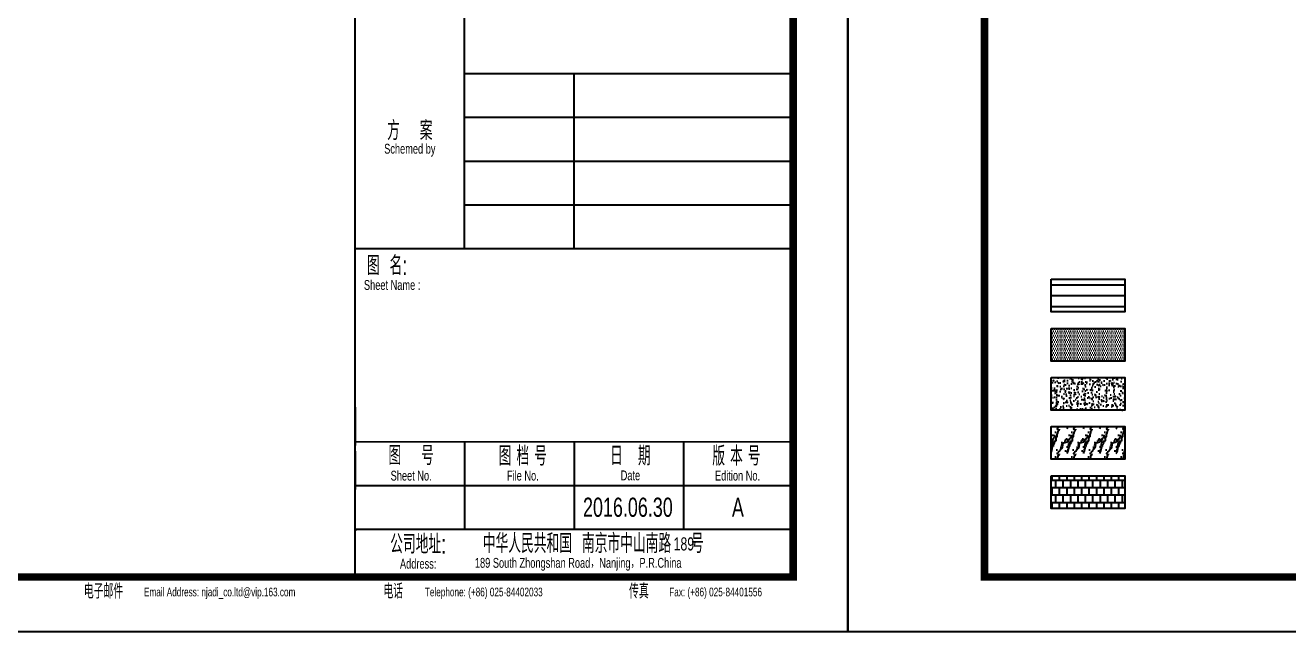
# Model space of a CAD drawing. Extents: x -59851 to 653804, y -249523 to 437614.
# Drawn here: x 378941 to 413560, y 348488 to 365108 of the extents above; entities that cross this region are included whole.
import ezdxf
from ezdxf.enums import TextEntityAlignment as Align

# ---------------------------------------------------------------- set-up
doc = ezdxf.new("R2010")
doc.units = 0
doc.header["$LTSCALE"] = 1000
doc.header["$MEASUREMENT"] = 0
for name, color, linetype in [('A-材质分割线（横向）', 252, 'Continuous'), ('ELE-1', 41, 'Continuous'), ('LABEL_FIXBOX_PM', 7, 'Continuous'), ('LABEL_FIXTXT_PM', 3, 'Continuous'), ('LABEL_TXT_PM', 1, 'Continuous'), ('PUB_HATCH', 8, 'Continuous')]:
    doc.layers.add(name, color=color, linetype=linetype)
doc.styles.add('LABEL_FIXTXT_PM', font='pm_njadri_r.shx', dxfattribs={"width": 0.7, "bigfont": 'pm_njadri_hztxt.shx'})
doc.styles.add('LABEL_TXT_PM', font='pm_njadri_romans1.shx', dxfattribs={"width": 0.7, "bigfont": 'pm_njadri_hztxt.shx'})

# ---------------------------------------------------------------- blocks, each defined once
blk = doc.blocks.new('PMSheet_A1_20150113_5-3892016032414355901')
at = {"layer": 'LABEL_FIXBOX_PM'}
for p, q in [((770.9999999999998, 70.00000000000021), (770.9999999999998, 186.0000000000001)), ((790.9999999999998, 70.00000000000007), (790.9999999999998, 102.0000000000001)), ((770.9999999999998, 94.00000000000021), (831.0000000000003, 94.00000000000007)), ((770.9999999999998, 86.0000000000003), (831.0000000000003, 86.00000000000007)), ((770.9999999999998, 78.00000000000021), (831.0000000000003, 78.00000000000007)), ((751, 41.00000000000007), (751, 34.00000000000007)), ((771, 34.70000000000007), (770.9999999999998, 18.70000000000007)), ((791, 34.70000000000007), (790.9999999999998, 18.70000000000007)), ((811, 34.70000000000007), (810.9999999999998, 18.70000000000007)), ((751, 33.00000000000007), (751, 26.00000000000007)), ((830.9863040630127, 26.64139170119655), (750.8832155466647, 26.6413917011967)), ((751.3467729936677, 18.64139170119655), (750.8832155466647, 18.64139170119662))]:
    blk.add_line(p, q, dxfattribs=at)
blk.add_lwpolyline([(0, 594), (841, 594), (841, 7.275957614183426e-14), (0, 0)], close=True, dxfattribs=at)
at = {"layer": 'LABEL_FIXBOX_PM', "const_width": 1.4}
blk.add_lwpolyline([(831, 583.9999999999999), (25, 584), (24.99999999999942, 10.00000000000015), (831, 10.00000000000007)], close=True, dxfattribs=at)
at = {"layer": 'LABEL_FIXBOX_PM', "const_width": 0.35}
for points in [[(751, 10.00000000000007), (751, 583.9999999999999)], [(751.0000000000003, 70.00000000000007), (831.0000000000003, 70.00000000000007)], [(751, 34.70000000000007), (831, 34.70000000000007)], [(751, 18.70000000000007), (831, 18.70000000000007)]]:
    blk.add_lwpolyline(points, dxfattribs=at)
at = {"layer": 'LABEL_FIXBOX_PM'}
blk.add_lwpolyline([(770.9999999999998, 102.0000000000001), (831.0000000000003, 102.0000000000001)], dxfattribs=at)
at = {"layer": 'LABEL_FIXTXT_PM', "style": 'LABEL_FIXTXT_PM', "width": 0.7}
for s, height, p in [('方    案', 3.5, (761.0000000000003, 91.75285375648178)), ('Schemed by', 1.8, (761.0000000000003, 88.02183329568943)), ('图  名:', 3.5, (756.8480879226388, 67.08612305086645)), ('图    号', 3.5, (761.2438695494808, 32.28612305086652)), ('图 档 号', 3.5, (781.6481077556473, 32.28612305086652)), ('日   期', 3.5, (801.3008552390494, 32.28612305086637)), ('版 本 号', 3.5, (820.6585665128578, 32.28612305086652)), ('Sheet No.', 1.8, (761.2438695494808, 28.55510259007475)), ('File No.', 1.8, (781.6481077556473, 28.55510259007475)), ('Date', 1.8, (801.3008552390494, 28.5551025900746)), ('Edition No.', 1.8, (820.8636281933217, 28.55510259007475)), ('公司地址:', 3.5, (762.526711538664, 16.18612305086724)), ('中华人民共和国  南京市中山南路    号', 3.5, (794.5194197007257, 16.31747299610295)), ('Address:', 1.8, (762.526711538664, 12.45510259007489)), ('电子邮件', 2.7, (705.0459382221271, 7.548558719283101)), ('电话', 2.7, (757.98076106836, 7.548558719283101)), ('传真', 2.7, (802.8449567924699, 7.548558719283101))]:
    blk.add_text(s, height=height, dxfattribs=at).set_placement(p, align=Align.MIDDLE)
for s, p in [('Sheet Name :', (752.6209322721136, 63.35510259007468)), ('189 South Zhongshan Road，Nanjing，P.R.China', (772.8892087542393, 12.5864525353106))]:
    blk.add_text(s, height=1.8, dxfattribs=at).set_placement(p, align=Align.MIDDLE_LEFT)
blk.add_text('189', height=2.4, dxfattribs=at).set_placement((809.1869049702533, 14.84816732881627))
for s, p in [('Email Address: njadi_co.ltd@vip.163.com', (726.2669401233271, 6.45965327636317)), ('Telephone: (+86) 025-84402033', (774.5124669462862, 6.45965327636317)), ('Fax: (+86) 025-84401556', (816.86038345382, 6.45965327636317))]:
    blk.add_text(s, height=1.6, dxfattribs=at).set_placement(p, align=Align.CENTER)
at = {"layer": 'LABEL_TXT_PM', "style": 'LABEL_TXT_PM'}
for tag, height, width, p in [('修改图应说明理由', 4.5, 0.7, (788.3527573462349, 468.8000002302985)), ('出图章签名', 4.5, 0.7, (759.4576240145989, 338.0876217647297)), ('建设单位_U01', 4.5, 0.7, (800.9, 212.1409806592215)), ('建设单位', 4.5, 0.7, (800.9, 210.196966413124)), ('建设单位_D01', 4.5, 0.7, (800.9, 207.4028603965614)), ('项目名称_U01', 4.5, 0.7, (800.9, 200.423405518617)), ('项目名称', 4.5, 0.7, (800.9, 198.1938411146036)), ('项目名称_D01', 4.5, 0.7, (800.9, 195.2969664844489)), ('设计编号', 4.5, 0.6, (780.7578106115715, 187.8968758382629)), ('分项号', 4.5, 0.6, (820.2578106115715, 187.9968758382629)), ('项目经理', 4.5, 0.7, (780.2578106115715, 171.9968758382629)), ('项目经理签名', 4.5, 0.7, (810.1767543742553, 172.2645661011481)), ('审定', 4.5, 0.7, (780.2578106115715, 163.8968758382629)), ('审定签名', 4.5, 0.7, (810.1767543742553, 164.1645661011482)), ('审核', 4.5, 0.7, (780.2578106115715, 155.9968758382629)), ('审核签名', 4.5, 0.7, (810.1767543742553, 156.2645661011481)), ('项目负责', 4.5, 0.7, (780.2578106115715, 147.9968758382629)), ('项目负责签名', 4.5, 0.7, (810.1767543742553, 148.2645661011481)), ('专业负责', 4.5, 0.7, (780.2578106115715, 139.9968758382629)), ('专业负责签名', 4.5, 0.7, (810.1767543742553, 140.2645661011481)), ('校对', 4.5, 0.7, (780.2578106115715, 131.8968758382629)), ('校对签名', 4.5, 0.7, (810.1767543742553, 132.1645661011482)), ('设计签名', 4.5, 0.7, (810.1767543742553, 124.2645661011482)), ('设计', 4.5, 0.7, (780.2578106115715, 123.9968758382629)), ('绘制', 4.5, 0.7, (780.2578106115715, 115.8968758382629)), ('绘制签名', 4.5, 0.7, (810.1767543742553, 116.1645661011482)), ('方案_01', 4.5, 0.7, (780.2578106115715, 95.89687583826286)), ('方案_01签名', 4.5, 0.7, (810.1767543742553, 96.16456610114815)), ('方案_02', 4.5, 0.7, (780.2578106115715, 87.89687583826286)), ('方案_02签名', 4.5, 0.7, (810.1767543742553, 88.16456610114815)), ('方案_03', 4.5, 0.7, (780.2859341218744, 79.89687410125836)), ('方案_03签名', 4.5, 0.7, (810.2048778845583, 80.16456436414366)), ('方案_04', 4.5, 0.7, (780.2578106115715, 71.89687583826286)), ('方案_04签名', 4.5, 0.7, (810.1767543742553, 72.16456610114815)), ('图名_U02', 4.5, 0.7, (790.4995326305001, 60.19999965774634)), ('图名_U01', 4.5, 0.7, (790.4995326305001, 54.19999857040541)), ('图名', 4.5, 0.7, (790.4999994914999, 47.95548575023815)), ('图名_D01', 4.5, 0.7, (790.4995326305001, 42.39999965774634)), ('图名_D02', 4.5, 0.7, (790.4995326305001, 36.99999965774634)), ('图号', 3.5, 0.7, (760.9671832468131, 20.95312731177117)), ('图档号', 3.5, 0.7, (781.0999994915, 20.95312731177117)), ('日期', 3.5, 0.7, (801.0671832468131, 20.95312731177117)), ('版本号', 3.5, 0.7, (820.2671832468131, 20.95312731177117))]:
    blk.add_attdef(tag, text='', height=height, dxfattribs=dict(at, width=width)).set_placement(p, align=Align.CENTER)
blk = doc.blocks.new('zhonghaituqian033103dong')
at = {"layer": 'LABEL_TXT_PM', "style": 'LABEL_TXT_PM', "width": 0.7}
for s, height, p in [('南京海欣房地产开发有限公司', 450, (26376.18102510687, 197487.6124368451)), ('NO.2015G34地块', 450, (26356.22056235455, 196257.6124754179)), ('2016-5-01', 450, (24426.22045451868, 195267.6123952892)), ('3#', 450, (28396.22061002679, 195267.6123211646)), ('樊 嵘', 450, (24440.64313602191, 193620.2686946039)), ('陈 波', 450, (24440.64313602191, 192210.2686059705)), ('康雪梅', 450, (24440.64313602191, 191290.2686059705)), ('辛锋 康雪梅', 450, (24440.64313602191, 190460.2686059705)), ('李晓蕾', 450, (24440.64313602197, 189730.2686059705)), ('张建伟', 450, (24440.64313602191, 188930.2686059705)), ('张建伟', 450, (24440.64313602191, 188060.2686059705)), ('2016.06.30', 350, (26427.20596312685, 178567.4561919649)), ('A', 350, (28437.20596312685, 178567.4561919649))]:
    blk.add_text(s, height=height, dxfattribs=at).set_placement(p, align=Align.MIDDLE)

msp = doc.modelspace()

# ---------------------------------------------------------------- hatches: boundary and pattern name
at = {"layer": 'PUB_HATCH'}
h = msp.add_hatch(dxfattribs=at)
h.set_pattern_fill('DOTS', color=8, scale=37.5)
h.set_pattern_definition([(0, (-1039557.734991589, 475790.7811736867), (29.765625, 59.53125), [0, -59.53125])])
h.paths.add_polyline_path([(407053.9560685221, 356801.133593387), (409071.5923103351, 356801.133593387), (409071.5923103351, 355905.2613323685), (407053.9560685221, 355905.2613323685)])
h = msp.add_hatch(dxfattribs=at)
h.set_pattern_fill('AR-CONC', color=256, scale=150)
h.set_pattern_definition([(49.99999999999999, (-1047382.962209977, 474444.9089126682), (273.277003494006, -23.90862830835461), [28.575, -314.325]), (355, (-1047382.962209977, 474444.9089126682), (-52.86423896350047, 286.58496432327), [22.86, -251.46]), (100.451, (-1047360.189209977, 474442.9165376683), (220.4137524989389, 262.6750317304378), [24.28499999999999, -267.135]), (46.18420000000002, (-1047382.962209977, 474521.1089126684), (406.6185613381949, -63.0634918990907), [42.8624999999999, -471.4874999999988]), (96.6356, (-1047349.077359977, 474515.8536626683), (356.1063516993557, 371.1383338350739), [36.42750000000001, -400.7025]), (351.1840000000001, (-1047382.962209977, 474521.1089126684), (356.1069087209008, 371.1376767908966), [34.29, -377.19]), (21, (-1047344.862209977, 474502.0589126684), (227.4223197530749, -153.3982777751437), [28.575, -314.325]), (326.0000000000001, (-1047344.862209977, 474502.0589126684), (92.7030425214706, 276.2819491834789), [22.86, -251.46]), (71.4514, (-1047325.910459978, 474489.2757626681), (320.1247361551866, 122.8842865740862), [24.285, -267.135]), (37.49999999999999, (-1047382.962209977, 474444.9089126682), (4.63290487588773, 126.8325583097297), [0, -248.412, 0, -255.27, 0, -252.4125000000001]), (7.499999999999999, (-1047382.962209977, 474444.9089126682), (100.2294937654586, 150.2708622271793), [0, -145.542, 0, -242.697, 0, -96.20249999999997]), (327.5, (-1047467.925209977, 474444.9089126682), (203.3858927503071, -8.593115989010151), [0, -95.25, 0, -297.18, 0, -394.335]), (317.5, (-1047506.025209978, 474444.9089126682), (222.1937720790271, 38.13973654999955), [0, -123.825, 0, -197.358, 0, -280.035])])
h.paths.add_polyline_path([(407053.9560685221, 355455.2613323685), (409071.5923103351, 355455.2613323685), (409071.5923103351, 354559.38907135), (407053.9560685221, 354559.38907135)])
h = msp.add_hatch(dxfattribs=at)
h.set_pattern_fill('大理石', color=8, scale=150)
h.set_pattern_definition([(41.98721249999999, (-1030940.160039878, 474921.4441219496), (899.99998676718, 675.0000147625135), [14.414598, -3012.650775]), (68.19859050000001, (-1031154.445751377, 474898.9441219496), (449.999999725398, 1350.000000611155), [51.92837549999999, -3583.05786]), (60.9453959, (-1031165.160039878, 474873.2298394497), (449.9999698093064, 675.0000191595025), [22.0620645, -4610.97135]), (90, (-1031154.445751377, 474892.5155524497), (450, -2.755455298081545e-14), [6.4285695, -668.5713900000001]), (71.5650511, (-1030944.445754377, 474908.5869829496), (9.08053732207037e-07, 675.0000013870838), [13.5526185, -1409.472315]), (171.469234, (-1030944.445754377, 474908.5869829496), (-449.9999985279431, 4.176013676526757e-06), [21.668301, -4528.6749]), (79.2157021, (-1030974.445751377, 474866.8012924497), (450.0000022351874, 2700.00000124839), [45.809055, -4764.14145]), (62.13299610000001, (-1031313.017183377, 475072.5155524497), (1799.999978127374, 3375.000013199808), [105.4418535, -22037.34735]), (0, (-1031306.536800877, 475171.4827204498), (0, 675), [0, -450]), (64.9831065, (-1031015.160036878, 475294.3012654497), (900.0000022829755, 2024.999998633527), [70.941195, -7377.884099999999]), (81.43911040000002, (-1030841.588610878, 475027.5155524497), (899.9999984504635, 6074.999961691839), [100.765566, -21060.0027]), (82.8749836, (-1031090.160038377, 475088.5869829496), (449.9999729644601, 3375.000003380792), [51.82879949999982, -10832.21909999997]), (76.75948000000002, (-1031135.160038377, 474947.1584089496), (450.0000043741812, 2024.999998442903), [112.2701715, -11676.0978]), (0, (-1031205.310511377, 474947.4878944496), (0, 675), [0, -450]), (0, (-1031198.079974378, 474940.2622309497), (0, 675), [0, -450]), (0, (-1031147.466894877, 474976.3904539497), (0, 675), [0, -450]), (0, (-1031161.927698877, 475055.8724779496), (0, 675), [0, -450]), (59.0362434, (-1031109.445751377, 475056.4441219496), (449.9999641543562, 675.0000193568135), [37.48468949999991, -7834.300199999979]), (0, (-1031090.203643378, 475087.3405594495), (0, 675), [0, -450]), (0, (-1031147.466894877, 475063.0981414497), (0, 675), [0, -450]), (0, (-1031125.775558377, 475106.4519334496), (0, 675), [0, -450]), (0, (-1031147.466894877, 475041.4212454497), (0, 675), [0, -450]), (50.1944289, (-1030886.588610878, 474995.3726959496), (450.0000003269683, 675.000000293018), [16.7362515, -3497.8761]), (90, (-1030886.588610878, 474976.0869829496), (450, -2.755455298081545e-14), [19.285713, -655.7142600000002]), (43.6677801, (-1030910.160038377, 474953.5869829496), (1350.000001020735, 1349.999997367302), [32.586228, -6810.5214]), (90, (-1030910.160038377, 474947.1584089496), (450, -2.755455298081545e-14), [6.4285695, -668.5713900000001]), (39.805571, (-1030929.445751377, 474931.0869829496), (899.9999785120247, 675.0000265604347), [25.10437499999992, -5246.814149999988]), (0, (-1030995.627390878, 474976.3904539497), (0, 675), [0, -450]), (0, (-1030885.602548378, 474996.7794544497), (0, 675), [0, -450]), (0, (-1030885.602548378, 474996.7794544497), (0, 675), [0, -450]), (29.35775349999999, (-1030875.874322377, 475008.2298394497), (1349.99999726699, 675.0000039917147), [39.3376275, -4091.113305]), (0, (-1030887.170564377, 475041.4212454497), (0, 675), [0, -450]), (146.309932, (-1031015.160036878, 475294.3012654497), (-900.0000055324412, 674.9999883258778), [46.3570875, -4821.1371]), (8.13010235, (-1031064.445751377, 475204.3012654497), (4499.999968314766, 674.9999959953343), [45.45686249999999, -9500.484599999998]), (47.8624052, (-1031165.160039878, 475191.4441219496), (1800.000000794944, 2024.999998122086), [60.68486699999984, -12683.13704999996]), (14.6208739, (-1031263.731468878, 475165.7298394497), (2699.99999256172, 675.0000281583091), [101.8702665, -10594.5075]), (0, (-1031227.001847877, 475207.6109479496), (0, 675), [0, -450]), (18.4349488, (-1031083.731468878, 475140.0155524497), (1800.000000174201, 674.9999978209177), [20.32893, -4248.745875000001]), (16.6992442, (-1031064.445751377, 475146.4441219496), (449.9999909954992, 3.723191376869828e-05), [11.1860415, -2337.882885]), (101.093723, (-1031053.731467377, 475149.6584089496), (-900.0000078657808, 4724.999955781514), [55.68336899999999, -11637.8244]), (0, (-1031111.314619377, 475178.7083884496), (0, 675), [0, -450]), (0, (-1031064.682514377, 475205.5670029497), (0, 675), [0, -450]), (0, (-1031125.775558377, 475128.1289284497), (0, 675), [0, -450]), (0, (-1031183.619170377, 475272.6417349497), (0, 675), [0, -450]), (0, (-1031205.310511377, 475243.7391754497), (0, 675), [0, -450]), (44.14490260000002, (-1031090.160038377, 475284.6584089496), (1350.000002312389, 1349.999999952063), [50.76581849999996, -10610.05589999999]), (54.58294469999999, (-1031124.445754377, 475236.4441219496), (450.0000012624027, 674.9999973403915), [59.161878, -12364.8318]), (0, (-1031089.554716378, 475285.1051374497), (0, 675), [0, -450]), (0, (-1031154.697296877, 475250.9648389497), (0, 675), [0, -450]), (0, (-1031089.554716378, 475285.1051374497), (0, 675), [0, -450]), (0, (-1031124.375833377, 475235.3937544497), (0, 675), [0, -450]), (75.0685828, (-1031019.445751377, 475210.7298394497), (450.0000000114823, 2025.000000606012), [16.633044, -3476.306249999999]), (90, (-1031015.160036878, 475226.8012654497), (450, -2.755455298081545e-14), [67.5, -607.5]), (50.1944289, (-1030935.874325377, 475509.6584089496), (450.0000003269683, 675.000000293018), [16.7362515, -3497.8761]), (0, (-1031060.701409377, 475366.5750859496), (0, 675), [0, -450]), (0, (-1031046.240605377, 475359.3494224497), (0, 675), [0, -450]), (0, (-1031104.084082377, 475373.8006549496), (0, 675), [0, -450]), (0, (-1031031.779666377, 475453.2827734496), (0, 675), [0, -450]), (53.1301023, (-1030985.160039878, 475413.2298394497), (450.0000006380102, 674.9999995746599), [32.14285649999999, -6717.856950000001]), (90, (-1030985.160039878, 475358.5869829496), (450, -2.755455298081545e-14), [54.64285649999999, -620.35713]), (0, (-1030985.091374378, 475359.6721084495), (0, 675), [0, -450]), (23.1985905, (-1030950.874323878, 475503.2298394497), (1350.000000893968, 675.000000340451), [16.31951549999994, -3410.778374999988]), (66.037511, (-1030955.160038377, 475493.5869829496), (450.0000000600168, 1349.999999097236), [10.552347, -2205.44064]), (66.037511, (-1030959.445752878, 475483.9441219496), (450.0000000600168, 1349.999999097236), [10.552347, -2205.44064]), (81.86989759999999, (-1030965.874322377, 475438.9441219496), (450.0000019453227, 3375.000000340546), [45.45686249999989, -9500.48459999997]), (90, (-1030925.160036878, 475522.5155524497), (450, -2.755455298081545e-14), [16.0714305, -658.9285649999999]), (0, (-1030974.589872878, 475545.0155524497), (0, 675), [0, -450])])
h.paths.add_polyline_path([(407053.9560685221, 354109.38907135), (409071.5923103351, 354109.38907135), (409071.5923103351, 353213.5168103316), (407053.9560685221, 353213.5168103316)])
h = msp.add_hatch(dxfattribs=at)
h.set_pattern_fill('AR-B88', color=256, scale=100)
h.set_pattern_definition([(0, (476470.9540202303, 50890.80859850533), (0, 203.2), []), (90, (476470.9540202303, 50890.80859850533), (-101.6, 203.2), [203.2, -203.2])])
h.paths.add_polyline_path([(407053.9560685221, 352763.5168103316), (409071.5923103351, 352763.5168103316), (409071.5923103351, 351867.6445493132), (407053.9560685221, 351867.6445493132)])

# ---------------------------------------------------------------- linework, layer by layer
at = {"layer": 'A-材质分割线（横向）'}
for points in [[(407053.9560685221, 357999.0697238962), (409071.5923103351, 357999.0697238962)], [(407053.9560685221, 357699.0697238962), (409071.5923103351, 357699.0697238962)], [(407053.9560685221, 357399.0697238962), (409071.5923103351, 357399.0697238962)]]:
    msp.add_lwpolyline(points, dxfattribs=at)
at = {"layer": 'ELE-1'}
for points in [[(407053.9560685221, 358147.0058544053), (409071.5923103351, 358147.0058544053), (409071.5923103351, 357251.133593387), (407053.9560685221, 357251.133593387)], [(407053.9560685221, 356801.133593387), (409071.5923103351, 356801.133593387), (409071.5923103351, 355905.2613323685), (407053.9560685221, 355905.2613323685)], [(407053.9560685221, 355455.2613323685), (409071.5923103351, 355455.2613323685), (409071.5923103351, 354559.38907135), (407053.9560685221, 354559.38907135)], [(407053.9560685221, 354109.38907135), (409071.5923103351, 354109.38907135), (409071.5923103351, 353213.5168103316), (407053.9560685221, 353213.5168103316)], [(407053.9560685221, 352763.5168103316), (409071.5923103351, 352763.5168103316), (409071.5923103351, 351867.6445493132), (407053.9560685221, 351867.6445493132)]]:
    msp.add_lwpolyline(points, close=True, dxfattribs=at)

# ---------------------------------------------------------------- block references
for name, p, xscale, yscale, zscale in [('PMSheet_A1_20150113_5-3892016032414355901', (275327.4994529202, 348488.0002684771), 150, 150, 150), ('PMSheet_A1_20150113_5-3892016032414355901', (401477.4994529202, 348488.0002684771), 150, 150, 150), ('zhonghaituqian033103dong', (355811.6130823662, 84049.08168811386), 1.5, 1.5, 1.5)]:
    msp.add_blockref(name, p, dxfattribs=dict(xscale=xscale, yscale=yscale, zscale=zscale))

doc.saveas('drawing.dxf')
